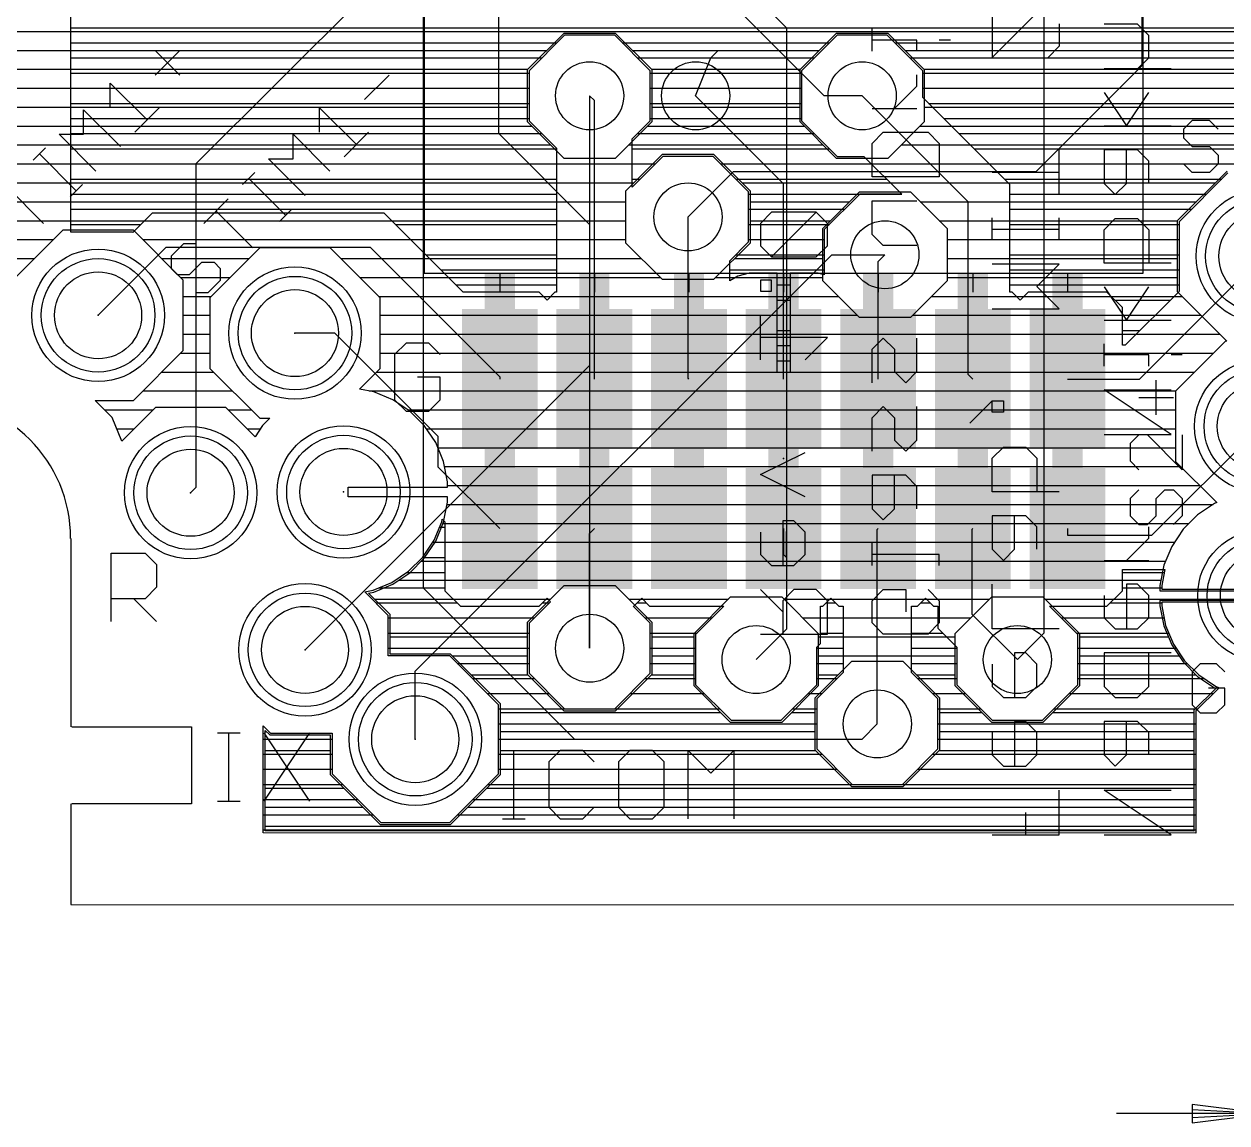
# Model space of a CAD drawing. Extents: x -0.7 to 18.8, y -1.7 to 21.4.
# Drawn here: x 6.47 to 14.54, y -1.36 to 6.02 of the extents above; entities that cross this region are included whole.
import ezdxf

# ---------------------------------------------------------------- set-up
doc = ezdxf.new("R2010")
doc.units = 0
for name, color, linetype in [('1', 22, 'CONTINUOUS'), ('15', 4, 'CONTINUOUS'), ('16', 175, 'CONTINUOUS'), ('17', 82, 'CONTINUOUS'), ('18', 82, 'CONTINUOUS'), ('2', 190, 'CONTINUOUS'), ('20', 7, 'CONTINUOUS'), ('21', 253, 'CONTINUOUS'), ('22', 253, 'CONTINUOUS'), ('23', 7, 'CONTINUOUS'), ('25', 253, 'CONTINUOUS'), ('29', 253, 'CONTINUOUS'), ('30', 253, 'CONTINUOUS'), ('51', 254, 'CONTINUOUS')]:
    doc.layers.add(name, color=color, linetype=linetype)

# ---------------------------------------------------------------- blocks, each defined once
blk = doc.blocks.new('ROUNDP')
blk.add_circle((0, 0), 0.5)
blk = doc.blocks.new('RECT')
blk.add_solid([(-0.5, -0.5), (0.5, -0.5), (-0.5, 0.5), (0.5, 0.5)])
blk = doc.blocks.new('ROUNDV')
blk.add_circle((0, 0), 0.5)

msp = doc.modelspace()

# ---------------------------------------------------------------- linework, layer by layer
at = {"layer": '1'}
for p, q in [((6.7818, 4.6224), (6.7818, 6.9399)), ((6.7818, 5.9944), (15.1311, 5.9944)), ((6.7818, 5.8928), (10.0425, 5.8928)), ((10.0933, 5.9436), (9.8552, 5.7055)), ((10.4299, 5.9436), (10.0933, 5.9436)), ((10.668, 5.7055), (10.4299, 5.9436)), ((10.4807, 5.8928), (11.8713, 5.8928)), ((11.9221, 5.9436), (11.684, 5.7055)), ((12.2587, 5.9436), (11.9221, 5.9436)), ((12.4968, 5.7055), (12.2587, 5.9436)), ((12.3095, 5.8928), (15.1311, 5.8928)), ((6.7818, 5.7912), (9.9409, 5.7912)), ((10.5823, 5.7912), (11.7697, 5.7912)), ((12.4111, 5.7912), (15.1311, 5.7912)), ((6.7818, 5.6896), (9.8552, 5.6896)), ((9.8552, 5.7055), (9.8552, 5.3689)), ((10.668, 5.3689), (10.668, 5.7055)), ((10.668, 5.6896), (11.684, 5.6896)), ((11.684, 5.7055), (11.684, 5.3689)), ((12.4968, 5.5259), (12.4968, 5.7055)), ((12.4968, 5.6896), (15.1311, 5.6896)), ((6.7818, 5.588), (9.8552, 5.588)), ((10.668, 5.588), (11.684, 5.588)), ((12.4968, 5.588), (15.1311, 5.588)), ((10.2934, 5.5054), (10.2616, 5.5372)), ((10.2934, 3.6352), (10.2934, 5.5054)), ((11.5634, 4.9466), (10.9728, 5.5372)), ((12.8016, 4.826), (12.0904, 5.5372)), ((13.081, 4.9417), (12.4968, 5.5259)), ((6.7818, 5.4864), (9.8552, 5.4864)), ((10.668, 5.4864), (11.684, 5.4864)), ((12.5363, 5.4864), (15.1311, 5.4864)), ((6.7818, 5.3848), (9.8552, 5.3848)), ((9.8552, 5.3689), (10.0394, 5.1847)), ((10.5474, 5.2483), (10.668, 5.3689)), ((10.668, 5.3848), (11.684, 5.3848)), ((11.684, 5.3689), (11.9221, 5.1308)), ((12.6379, 5.3848), (15.1311, 5.3848)), ((6.7818, 5.2832), (9.9409, 5.2832)), ((10.5474, 4.9245), (10.5474, 5.2483)), ((10.5823, 5.2832), (11.7697, 5.2832)), ((12.7395, 5.2832), (15.1311, 5.2832)), ((6.7818, 5.1816), (10.0394, 5.1816)), ((10.0394, 5.1847), (10.0394, 4.2194)), ((10.5474, 5.1816), (11.8713, 5.1816)), ((12.8411, 5.1816), (15.1311, 5.1816)), ((10.7537, 5.1308), (10.5474, 4.9245)), ((11.0903, 5.1308), (10.7537, 5.1308)), ((11.3284, 4.8927), (11.0903, 5.1308)), ((11.9221, 5.1308), (12.1017, 5.1308)), ((12.1017, 5.1308), (12.3557, 4.8768)), ((6.7818, 5.08), (10.0394, 5.08)), ((10.5474, 5.08), (10.7029, 5.08)), ((11.1411, 5.08), (12.1525, 5.08)), ((12.9427, 5.08), (15.1311, 5.08)), ((14.5437, 5.0192), (14.2164, 4.6919)), ((6.7818, 4.9784), (10.0394, 4.9784)), ((10.5474, 4.9784), (10.6013, 4.9784)), ((11.2427, 4.9784), (12.2541, 4.9784)), ((11.5634, 3.6352), (11.5634, 4.9466)), ((13.0443, 4.9784), (14.5029, 4.9784)), ((13.081, 4.2194), (13.081, 4.9417)), ((6.7818, 4.8768), (10.0394, 4.8768)), ((11.3284, 4.5561), (11.3284, 4.8927)), ((11.3284, 4.8768), (12.3557, 4.8768)), ((12.0745, 4.8768), (11.8364, 4.6387)), ((12.3557, 4.8768), (12.0745, 4.8768)), ((13.081, 4.8768), (14.4013, 4.8768)), ((6.7818, 4.7752), (10.0394, 4.7752)), ((11.3284, 4.7752), (11.9729, 4.7752)), ((12.8016, 3.667), (12.8016, 4.826)), ((13.081, 4.7752), (14.2997, 4.7752)), ((7.3267, 4.7498), (7.1973, 4.6204)), ((8.8831, 4.7498), (7.3267, 4.7498)), ((9.4135, 4.2194), (8.8831, 4.7498)), ((10.922, 3.6416), (10.922, 4.7244)), ((14.2164, 4.6919), (14.2164, 4.2289)), ((6.7818, 4.6736), (7.2505, 4.6736)), ((7.1953, 4.6224), (6.7818, 4.6224)), ((7.1973, 4.6204), (7.1953, 4.6224)), ((8.9593, 4.6736), (10.0394, 4.6736)), ((11.3284, 4.6736), (11.8713, 4.6736)), ((11.8364, 4.6387), (11.8364, 4.335)), ((13.081, 4.6736), (14.2164, 4.6736)), ((6.9638, 4.0636), (7.4214, 4.5212)), ((7.4214, 4.5212), (8.7884, 4.5212)), ((8.7884, 4.5212), (9.6584, 3.6512)), ((9.0609, 4.572), (10.0394, 4.572)), ((11.2014, 4.4291), (11.3284, 4.5561)), ((11.3284, 4.572), (11.8364, 4.572)), ((13.081, 4.572), (14.2164, 4.572)), ((9.1625, 4.4704), (10.0394, 4.4704)), ((11.2427, 4.4704), (11.8364, 4.4704)), ((12.1984, 4.426), (12.2428, 4.4704)), ((13.081, 4.4704), (14.2164, 4.4704)), ((13.95, 3.6352), (14.7752, 4.4604)), ((9.2641, 4.3688), (10.0394, 4.3688)), ((11.2014, 4.2945), (11.2014, 4.4291)), ((11.2014, 4.3688), (11.8364, 4.3688)), ((12.1984, 3.6352), (12.1984, 4.426)), ((13.081, 4.3688), (14.2164, 4.3688)), ((11.2553, 4.3256), (11.2014, 4.2945)), ((11.3328, 4.3464), (11.2553, 4.3256)), ((11.5189, 4.3464), (11.3328, 4.3464)), ((11.5189, 3.6797), (11.5189, 4.3464)), ((11.794, 4.3464), (11.6079, 4.3464)), ((11.6079, 4.3464), (11.6079, 3.6797)), ((11.8364, 4.335), (11.794, 4.3464)), ((9.3657, 4.2672), (10.0394, 4.2672)), ((9.9225, 4.2194), (9.4135, 4.2194)), ((9.9759, 4.166), (9.9225, 4.2194)), ((10.0293, 4.2194), (9.9759, 4.166)), ((10.0394, 4.2194), (10.0293, 4.2194)), ((11.5189, 4.2672), (11.6079, 4.2672)), ((13.081, 4.2672), (14.2164, 4.2672)), ((13.0975, 4.2194), (13.081, 4.2194)), ((13.1509, 4.166), (13.0975, 4.2194)), ((13.2043, 4.2194), (13.1509, 4.166)), ((13.7325, 4.2194), (13.2043, 4.2194)), ((13.8367, 4.1152), (13.7325, 4.2194)), ((14.2184, 4.2269), (13.8553, 3.8638)), ((14.2164, 4.2289), (14.2184, 4.2269)), ((11.5189, 4.1656), (11.6079, 4.1656)), ((13.7863, 4.1656), (14.1571, 4.1656)), ((11.5189, 4.064), (11.6079, 4.064)), ((13.8367, 3.8638), (13.8367, 4.1152)), ((13.8367, 4.064), (14.0555, 4.064)), ((11.5189, 3.9624), (11.6079, 3.9624)), ((13.8367, 3.9624), (13.9539, 3.9624)), ((8.5526, 3.9442), (8.2846, 3.9442)), ((9.2456, 3.2512), (8.5526, 3.9442)), ((11.5189, 3.8608), (11.6079, 3.8608)), ((13.8553, 3.8638), (13.8367, 3.8638)), ((11.5189, 3.7592), (11.6079, 3.7592)), ((9.6584, 3.6512), (9.6584, 3.6352)), ((10.9284, 3.6352), (10.922, 3.6416)), ((11.6079, 3.6797), (11.5189, 3.6797)), ((12.8334, 3.6352), (12.8016, 3.667)), ((13.4684, 3.6352), (13.57, 3.6352)), ((13.57, 3.6352), (13.95, 3.6352)), ((14.0332, 2.5868), (14.7652, 3.3188)), ((9.2456, 3.0447), (9.2456, 3.2512)), ((9.6584, 2.6319), (9.2456, 3.0447)), ((9.2177, 2.5532), (9.2694, 2.678)), ((9.2694, 2.678), (9.2727, 2.6943)), ((9.2727, 2.6943), (9.2901, 2.6769)), ((9.2901, 2.6769), (9.2901, 2.2153)), ((9.2544, 2.6416), (9.2901, 2.6416)), ((10.2616, 2.6001), (10.2934, 2.6319)), ((10.2616, 1.8288), (10.2616, 2.6001)), ((11.5634, 2.6319), (11.5634, 2.4574)), ((11.5824, 2.4384), (11.5824, 2.6129)), ((12.192, 2.6255), (12.1984, 2.6319)), ((12.192, 1.3208), (12.192, 2.6255)), ((12.827, 2.6255), (12.8334, 2.6319)), ((12.827, 2.6255), (12.827, 2.0574)), ((13.4684, 2.6319), (13.4684, 2.5868)), ((13.4684, 2.5868), (14.0332, 2.5868)), ((9.1427, 2.4408), (9.2177, 2.5532)), ((9.209, 2.54), (9.2901, 2.54)), ((9.0472, 2.3453), (9.1427, 2.4408)), ((9.1403, 2.4384), (9.2901, 2.4384)), ((11.5634, 2.4574), (11.5824, 2.4384)), ((11.5824, 2.4384), (11.5824, 1.9558)), ((8.9348, 2.2703), (9.0472, 2.3453)), ((13.8367, 2.2153), (13.8367, 2.3582)), ((13.8367, 2.3582), (14.1218, 2.3582)), ((14.1218, 2.3582), (14.1002, 2.2495)), ((8.81, 2.2186), (8.9348, 2.2703)), ((9.0344, 2.3368), (9.2901, 2.3368)), ((13.8367, 2.3368), (14.1176, 2.3368)), ((8.753, 2.2072), (8.81, 2.2186)), ((8.9108, 2.0495), (8.753, 2.2072)), ((8.8502, 2.2352), (9.2901, 2.2352)), ((9.2901, 2.2153), (9.3943, 2.1112)), ((13.7325, 2.1112), (13.8367, 2.2153)), ((13.8367, 2.2352), (14.1002, 2.2352)), ((14.1002, 2.2495), (14.1002, 2.2265)), ((14.1002, 2.2265), (14.7415, 2.2265)), ((8.8267, 2.1336), (9.3719, 2.1336)), ((9.3943, 2.1112), (9.9225, 2.1112)), ((9.9993, 2.1412), (9.8552, 1.9971)), ((9.9225, 2.1112), (9.9759, 2.1646)), ((9.9449, 2.1336), (9.9917, 2.1336)), ((9.9759, 2.1646), (9.9993, 2.1412)), ((10.668, 1.9971), (10.5539, 2.1112)), ((10.5539, 2.1112), (10.5575, 2.1112)), ((10.5575, 2.1112), (10.6109, 2.1646)), ((10.5799, 2.1336), (10.6418, 2.1336)), ((10.6109, 2.1646), (10.6643, 2.1112)), ((10.6643, 2.1112), (11.1631, 2.1112)), ((11.1631, 2.1112), (10.9728, 1.9209)), ((11.811, 1.8611), (11.811, 2.1112)), ((11.811, 2.1112), (11.8275, 2.1112)), ((11.8275, 2.1112), (11.8809, 2.1646)), ((11.8499, 2.1336), (11.9119, 2.1336)), ((11.8809, 2.1646), (11.9343, 2.1112)), ((11.9343, 2.1112), (11.9634, 2.1112)), ((11.9634, 2.1112), (11.9634, 1.6669)), ((12.4206, 1.6669), (12.4206, 2.1112)), ((12.4206, 2.1112), (12.4625, 2.1112)), ((12.4625, 2.1112), (12.5159, 2.1646)), ((12.4849, 2.1336), (12.5469, 2.1336)), ((12.5159, 2.1646), (12.5693, 2.1112)), ((12.5693, 2.1112), (12.5984, 2.1112)), ((12.5984, 2.1112), (12.5984, 1.9627)), ((13.5382, 1.9209), (13.3479, 2.1112)), ((13.3479, 2.1112), (13.7325, 2.1112)), ((13.7549, 2.1336), (14.1002, 2.1336)), ((14.7415, 2.1375), (14.1002, 2.1375)), ((14.1002, 2.1375), (14.1002, 2.1145)), ((14.1002, 2.1145), (14.1266, 1.982)), ((8.9108, 1.7768), (8.9108, 2.0495)), ((8.9108, 2.032), (9.8901, 2.032)), ((10.6331, 2.032), (11.0839, 2.032)), ((11.811, 2.032), (11.9634, 2.032)), ((12.4206, 2.032), (12.5984, 2.032)), ((12.827, 2.0574), (13.1318, 1.7526)), ((13.4271, 2.032), (14.1166, 2.032)), ((9.8552, 1.9971), (9.8552, 1.6605)), ((10.668, 1.6605), (10.668, 1.9971)), ((11.5824, 1.9558), (11.3792, 1.7526)), ((12.5984, 1.9627), (12.7254, 1.8357)), ((14.1266, 1.982), (14.1783, 1.8572)), ((8.9108, 1.9304), (9.8552, 1.9304)), ((10.668, 1.9304), (10.9823, 1.9304)), ((10.9728, 1.9209), (10.9728, 1.5843)), ((11.7856, 1.8357), (11.811, 1.8611)), ((11.811, 1.9304), (11.9634, 1.9304)), ((12.4206, 1.9304), (12.6307, 1.9304)), ((13.5287, 1.9304), (14.1479, 1.9304)), ((13.5382, 1.5843), (13.5382, 1.9209)), ((14.1783, 1.8572), (14.2533, 1.7448)), ((8.9108, 1.8288), (9.8552, 1.8288)), ((9.3235, 1.7768), (8.9108, 1.7768)), ((9.6508, 1.4495), (9.3235, 1.7768)), ((10.668, 1.8288), (10.9728, 1.8288)), ((11.7856, 1.5843), (11.7856, 1.8357)), ((11.7856, 1.8288), (11.9634, 1.8288)), ((12.4206, 1.8288), (12.7254, 1.8288)), ((12.7254, 1.8357), (12.7254, 1.5843)), ((13.5382, 1.8288), (14.1972, 1.8288)), ((9.3731, 1.7272), (9.8552, 1.7272)), ((10.668, 1.7272), (10.9728, 1.7272)), ((11.7856, 1.7272), (11.9634, 1.7272)), ((12.4206, 1.7272), (12.7254, 1.7272)), ((13.5382, 1.7272), (14.2709, 1.7272)), ((14.2533, 1.7448), (14.3488, 1.6493)), ((9.4747, 1.6256), (9.8901, 1.6256)), ((9.8552, 1.6605), (10.0933, 1.4224)), ((10.4299, 1.4224), (10.668, 1.6605)), ((10.6331, 1.6256), (10.9728, 1.6256)), ((11.9634, 1.6669), (11.7856, 1.4891)), ((11.7856, 1.6256), (11.9221, 1.6256)), ((12.5984, 1.4891), (12.4206, 1.6669)), ((12.4619, 1.6256), (12.7254, 1.6256)), ((13.5382, 1.6256), (14.3843, 1.6256)), ((14.3488, 1.6493), (14.4611, 1.5743)), ((10.9728, 1.5843), (11.2109, 1.3462)), ((11.5475, 1.3462), (11.7856, 1.5843)), ((12.7254, 1.5843), (12.9635, 1.3462)), ((13.3001, 1.3462), (13.5382, 1.5843)), ((14.4856, 1.5641), (14.3294, 1.4079)), ((14.4611, 1.5743), (14.4856, 1.5641)), ((9.5763, 1.524), (9.9917, 1.524)), ((10.5315, 1.524), (11.0331, 1.524)), ((11.7253, 1.524), (11.8205, 1.524)), ((11.7856, 1.4891), (11.7856, 1.1525)), ((12.5635, 1.524), (12.7857, 1.524)), ((12.5984, 1.1525), (12.5984, 1.4891)), ((13.4779, 1.524), (14.4455, 1.524)), ((9.6508, 0.9865), (9.6508, 1.4495)), ((9.6508, 1.4224), (10.0933, 1.4224)), ((10.0933, 1.4224), (10.4299, 1.4224)), ((10.4299, 1.4224), (11.1347, 1.4224)), ((11.6237, 1.4224), (11.7856, 1.4224)), ((12.5984, 1.4224), (12.8873, 1.4224)), ((13.3763, 1.4224), (14.3439, 1.4224)), ((14.3294, 1.4079), (14.3294, 0.5879)), ((8.0721, 0.5902), (8.0721, 1.3076)), ((8.0721, 1.3076), (8.1205, 1.2592)), ((9.6508, 1.3208), (11.7856, 1.3208)), ((11.2109, 1.3462), (11.5475, 1.3462)), ((12.5984, 1.3208), (14.3294, 1.3208)), ((12.9635, 1.3462), (13.3001, 1.3462)), ((8.0721, 1.2192), (8.5332, 1.2192)), ((8.1205, 1.2592), (8.5332, 1.2592)), ((8.5332, 1.2592), (8.5332, 0.9865)), ((9.6508, 1.2192), (11.7856, 1.2192)), ((12.5984, 1.2192), (14.3294, 1.2192)), ((11.7856, 1.1525), (12.0237, 0.9144)), ((12.3603, 0.9144), (12.5984, 1.1525)), ((8.0721, 1.1176), (8.5332, 1.1176)), ((9.6508, 1.1176), (11.8205, 1.1176)), ((12.5635, 1.1176), (14.3294, 1.1176)), ((8.0721, 1.016), (8.5332, 1.016)), ((8.5332, 0.9865), (8.8605, 0.6592)), ((9.3235, 0.6592), (9.6508, 0.9865)), ((9.6508, 1.016), (11.9221, 1.016)), ((12.4619, 1.016), (14.3294, 1.016)), ((8.0721, 0.9144), (8.6053, 0.9144)), ((9.5787, 0.9144), (12.0237, 0.9144)), ((12.0237, 0.9144), (12.3603, 0.9144)), ((12.3603, 0.9144), (14.3294, 0.9144)), ((8.0721, 0.8128), (8.7069, 0.8128)), ((9.4771, 0.8128), (14.3294, 0.8128)), ((8.0721, 0.7112), (8.8085, 0.7112)), ((8.8605, 0.6592), (9.3235, 0.6592)), ((9.3755, 0.7112), (14.3294, 0.7112)), ((8.0721, 0.6096), (14.3294, 0.6096)), ((14.3294, 0.5879), (8.0721, 0.5902))]:
    msp.add_line(p, q, dxfattribs=at)
at = {"layer": '15'}
for p, q in [((9.144, 7.0104), (9.144, 2.2352)), ((11.049, 6.5278), (11.5824, 5.9944)), ((9.652, 5.2832), (9.652, 6.4008)), ((8.7376, 6.1976), (7.62, 5.08)), ((13.3096, 6.096), (13.3096, 1.9304)), ((11.5824, 5.9944), (11.5824, 1.9558)), ((10.2616, 4.6736), (9.652, 5.2832)), ((7.62, 5.08), (7.62, 2.908)), ((10.2616, 4.6736), (10.2616, 1.8288)), ((7.62, 2.908), (7.5846, 2.8726)), ((9.144, 2.2352), (10.16, 1.2192)), ((11.5824, 1.9558), (11.3792, 1.7526)), ((13.3096, 1.9304), (13.1318, 1.7526)), ((12.0904, 1.2192), (12.192, 1.3208)), ((10.16, 1.2192), (12.0904, 1.2192))]:
    msp.add_line(p, q, dxfattribs=at)
at = {"layer": '16'}
for p, q in [((1.2073, 5.969), (15.1184, 5.969)), ((10.088, 5.9563), (9.8425, 5.7108)), ((10.4352, 5.9563), (10.088, 5.9563)), ((10.6807, 5.7108), (10.4352, 5.9563)), ((11.9168, 5.9563), (11.6713, 5.7108)), ((12.264, 5.9563), (11.9168, 5.9563)), ((12.5095, 5.7108), (12.264, 5.9563)), ((1.2073, 5.842), (9.9737, 5.842)), ((10.5495, 5.842), (11.8025, 5.842)), ((11.0744, 5.7912), (11.1252, 5.842)), ((12.3783, 5.842), (15.1184, 5.842)), ((10.9728, 5.5372), (11.0744, 5.7912)), ((1.2073, 5.715), (9.8467, 5.715)), ((9.8425, 5.7108), (9.8425, 5.3636)), ((10.6765, 5.715), (11.6755, 5.715)), ((10.6807, 5.3636), (10.6807, 5.7108)), ((11.6713, 5.7108), (11.6713, 5.3636)), ((12.5053, 5.715), (15.1184, 5.715)), ((12.5095, 5.3636), (12.5095, 5.7108)), ((1.2073, 5.588), (9.8425, 5.588)), ((10.6807, 5.588), (11.6713, 5.588)), ((12.5095, 5.588), (15.1184, 5.588)), ((1.2073, 5.461), (9.8425, 5.461)), ((10.6807, 5.461), (11.6713, 5.461)), ((12.5095, 5.461), (15.1184, 5.461)), ((1.2073, 5.334), (9.8721, 5.334)), ((9.8425, 5.3636), (10.088, 5.1181)), ((10.4352, 5.1181), (10.6807, 5.3636)), ((10.6511, 5.334), (11.7009, 5.334)), ((11.6713, 5.3636), (11.9168, 5.1181)), ((12.264, 5.1181), (12.5095, 5.3636)), ((12.4799, 5.334), (15.1184, 5.334)), ((1.2073, 5.207), (9.9991, 5.207)), ((10.5241, 5.207), (11.8279, 5.207)), ((12.3529, 5.207), (15.1184, 5.207)), ((10.088, 5.1181), (10.4352, 5.1181)), ((10.7484, 5.1435), (10.5029, 4.898)), ((11.0956, 5.1435), (10.7484, 5.1435)), ((11.3411, 4.898), (11.0956, 5.1435)), ((11.9168, 5.1181), (12.264, 5.1181)), ((1.2073, 5.08), (10.6849, 5.08)), ((11.1591, 5.08), (15.1184, 5.08)), ((14.5385, 5.0319), (14.2037, 4.6971)), ((1.2073, 4.953), (10.5579, 4.953)), ((11.2861, 4.953), (14.4596, 4.953)), ((10.5029, 4.898), (10.5029, 4.5508)), ((11.3411, 4.5508), (11.3411, 4.898)), ((12.0692, 4.8895), (11.8237, 4.644)), ((12.4164, 4.8895), (12.0692, 4.8895)), ((12.6619, 4.644), (12.4164, 4.8895)), ((1.2073, 4.826), (10.5029, 4.826)), ((11.3411, 4.826), (12.0057, 4.826)), ((12.4799, 4.826), (14.3326, 4.826)), ((1.2073, 4.699), (10.5029, 4.699)), ((11.3411, 4.699), (11.8787, 4.699)), ((12.6069, 4.699), (14.2056, 4.699)), ((14.2037, 4.6971), (14.2037, 4.2237)), ((6.7271, 4.6351), (6.3923, 4.3003)), ((7.2005, 4.6351), (6.7271, 4.6351)), ((7.5353, 4.3003), (7.2005, 4.6351)), ((11.8237, 4.644), (11.8237, 4.2968)), ((12.6619, 4.2968), (12.6619, 4.644)), ((1.2073, 4.572), (6.664, 4.572)), ((7.2636, 4.572), (10.5029, 4.572)), ((10.5029, 4.5508), (10.7484, 4.3053)), ((11.0956, 4.3053), (11.3411, 4.5508)), ((11.3411, 4.572), (11.8237, 4.572)), ((12.6619, 4.572), (14.2037, 4.572)), ((1.2073, 4.445), (6.537, 4.445)), ((7.3906, 4.445), (7.9772, 4.445)), ((8.0479, 4.5157), (7.7131, 4.1809)), ((8.5213, 4.5157), (8.0479, 4.5157)), ((8.8561, 4.1809), (8.5213, 4.5157)), ((8.592, 4.445), (10.6087, 4.445)), ((11.2353, 4.445), (11.8237, 4.445)), ((12.6619, 4.445), (14.2037, 4.445)), ((7.5176, 4.318), (7.8502, 4.318)), ((7.5353, 3.8269), (7.5353, 4.3003)), ((8.719, 4.318), (10.7357, 4.318)), ((10.7484, 4.3053), (11.0956, 4.3053)), ((11.1083, 4.318), (11.8237, 4.318)), ((11.8237, 4.2968), (12.0692, 4.0513)), ((12.4164, 4.0513), (12.6619, 4.2968)), ((12.6619, 4.318), (14.2037, 4.318)), ((14.2037, 4.2237), (14.5371, 3.8903)), ((7.5353, 4.191), (7.7232, 4.191)), ((7.7131, 4.1809), (7.7131, 3.7075)), ((8.846, 4.191), (11.9295, 4.191)), ((8.8561, 3.7075), (8.8561, 4.1809)), ((12.5561, 4.191), (14.2364, 4.191)), ((7.5353, 4.064), (7.7131, 4.064)), ((8.8561, 4.064), (12.0565, 4.064)), ((12.0692, 4.0513), (12.4164, 4.0513)), ((12.4291, 4.064), (14.3634, 4.064)), ((7.5353, 3.937), (7.7131, 3.937)), ((8.8561, 3.937), (14.4904, 3.937)), ((14.5285, 3.8903), (14.1937, 3.5555)), ((14.5371, 3.8903), (14.5285, 3.8903)), ((7.2005, 3.4921), (7.5353, 3.8269)), ((7.5184, 3.81), (7.7131, 3.81)), ((8.8561, 3.81), (14.4482, 3.81)), ((7.3914, 3.683), (7.7376, 3.683)), ((7.7131, 3.7075), (8.0479, 3.3727)), ((8.7174, 3.5688), (8.8561, 3.7075)), ((8.8316, 3.683), (14.3212, 3.683)), ((7.2644, 3.556), (7.8646, 3.556)), ((8.8137, 3.5497), (8.7174, 3.5688)), ((8.7818, 3.556), (14.1942, 3.556)), ((14.1937, 3.5555), (14.1937, 3.0821)), ((7.0571, 3.3783), (6.9435, 3.4921)), ((6.9435, 3.4921), (7.2005, 3.4921)), ((8.9409, 3.497), (8.8137, 3.5497)), ((9.0553, 3.4206), (8.9409, 3.497)), ((7.0065, 3.429), (7.3328, 3.429)), ((7.3479, 3.4441), (7.1229, 3.2191)), ((7.8213, 3.4441), (7.3479, 3.4441)), ((8.0173, 3.2482), (7.8213, 3.4441)), ((7.8364, 3.429), (7.9916, 3.429)), ((9.0426, 3.429), (14.1937, 3.429)), ((9.1526, 3.3233), (9.0553, 3.4206)), ((7.1229, 3.2191), (7.0571, 3.3783)), ((7.0571, 3.3783), (7.0571, 3.3783)), ((8.0674, 3.3233), (8.0173, 3.2482)), ((8.0479, 3.3727), (8.1169, 3.3727)), ((8.1169, 3.3727), (8.0674, 3.3233)), ((9.229, 3.2089), (9.1526, 3.3233)), ((7.0887, 3.302), (7.2058, 3.302)), ((7.9634, 3.302), (8.0532, 3.302)), ((9.1668, 3.302), (14.1937, 3.302)), ((9.2817, 3.0817), (9.229, 3.2089)), ((9.243, 3.175), (14.1937, 3.175)), ((9.3085, 2.9468), (9.2817, 3.0817)), ((14.1937, 3.0821), (14.469, 2.8068)), ((9.2884, 3.048), (14.2278, 3.048)), ((8.6418, 2.8462), (8.6418, 2.9098)), ((8.6418, 2.9098), (9.3085, 2.9098)), ((9.3085, 2.9098), (9.3085, 2.9468)), ((9.3085, 2.921), (14.3548, 2.921)), ((9.3085, 2.8462), (8.6418, 2.8462)), ((9.3085, 2.8092), (9.3085, 2.8462)), ((9.2817, 2.6743), (9.3085, 2.8092)), ((9.3055, 2.794), (14.4447, 2.794)), ((14.4551, 2.801), (14.3407, 2.7246)), ((14.469, 2.8068), (14.4551, 2.801)), ((9.229, 2.5471), (9.2817, 2.6743)), ((9.2786, 2.667), (14.2832, 2.667)), ((14.3407, 2.7246), (14.2434, 2.6273)), ((14.2434, 2.6273), (14.167, 2.5129)), ((9.1526, 2.4327), (9.229, 2.5471)), ((9.2242, 2.54), (14.1851, 2.54)), ((14.167, 2.5129), (14.1143, 2.3857)), ((9.0553, 2.3354), (9.1526, 2.4327)), ((9.1328, 2.413), (14.1256, 2.413)), ((14.1143, 2.3857), (14.0875, 2.2508)), ((8.9409, 2.259), (9.0553, 2.3354)), ((8.9813, 2.286), (14.0945, 2.286)), ((8.7788, 2.1994), (8.8137, 2.2063)), ((8.9235, 2.0547), (8.7788, 2.1994)), ((8.8137, 2.2063), (8.9409, 2.259)), ((10.088, 2.2479), (9.8425, 2.0024)), ((10.4352, 2.2479), (10.088, 2.2479)), ((10.6807, 2.0024), (10.4352, 2.2479)), ((14.0875, 2.2508), (14.0875, 2.2138)), ((14.0875, 2.2138), (14.7542, 2.2138)), ((8.8192, 2.159), (9.9991, 2.159)), ((10.5241, 2.159), (11.1929, 2.159)), ((11.2056, 2.1717), (10.9601, 1.9262)), ((11.5528, 2.1717), (11.2056, 2.1717)), ((11.7983, 1.9262), (11.5528, 2.1717)), ((11.5655, 2.159), (12.9455, 2.159)), ((12.9582, 2.1717), (12.7127, 1.9262)), ((13.3054, 2.1717), (12.9582, 2.1717)), ((13.5509, 1.9262), (13.3054, 2.1717)), ((13.3181, 2.159), (14.7542, 2.159)), ((14.7542, 2.1502), (14.0875, 2.1502)), ((14.0875, 2.1502), (14.0875, 2.1132)), ((14.0875, 2.1132), (14.1143, 1.9783)), ((8.9235, 1.7895), (8.9235, 2.0547)), ((8.9235, 2.032), (9.8721, 2.032)), ((10.6511, 2.032), (11.0659, 2.032)), ((11.6925, 2.032), (12.8185, 2.032)), ((13.4451, 2.032), (14.1037, 2.032)), ((9.8425, 2.0024), (9.8425, 1.6552)), ((10.6807, 1.6552), (10.6807, 2.0024)), ((14.1143, 1.9783), (14.167, 1.8511)), ((8.9235, 1.905), (9.8425, 1.905)), ((10.6807, 1.905), (10.9601, 1.905)), ((10.9601, 1.9262), (10.9601, 1.579)), ((11.7983, 1.579), (11.7983, 1.9262)), ((11.7983, 1.905), (12.7127, 1.905)), ((12.7127, 1.9262), (12.7127, 1.579)), ((13.5509, 1.579), (13.5509, 1.9262)), ((13.5509, 1.905), (14.1447, 1.905)), ((9.3287, 1.7895), (8.9235, 1.7895)), ((9.6635, 1.4547), (9.3287, 1.7895)), ((9.3402, 1.778), (9.8425, 1.778)), ((10.6807, 1.778), (10.9601, 1.778)), ((11.7983, 1.778), (12.7127, 1.778)), ((13.5509, 1.778), (14.2159, 1.778)), ((14.167, 1.8511), (14.2434, 1.7367)), ((12.0184, 1.7399), (11.7729, 1.4944)), ((12.3656, 1.7399), (12.0184, 1.7399)), ((12.6111, 1.4944), (12.3656, 1.7399)), ((14.2434, 1.7367), (14.3407, 1.6394)), ((9.4672, 1.651), (9.8467, 1.651)), ((9.8425, 1.6552), (10.088, 1.4097)), ((10.4352, 1.4097), (10.6807, 1.6552)), ((10.6765, 1.651), (10.9601, 1.651)), ((11.7983, 1.651), (11.9295, 1.651)), ((12.4545, 1.651), (12.7127, 1.651)), ((13.5509, 1.651), (14.3292, 1.651)), ((14.3407, 1.6394), (14.4551, 1.563)), ((10.9601, 1.579), (11.2056, 1.3335)), ((11.5528, 1.3335), (11.7983, 1.579)), ((12.7127, 1.579), (12.9582, 1.3335)), ((13.3054, 1.3335), (13.5509, 1.579)), ((14.4632, 1.5597), (14.3167, 1.4132)), ((14.4551, 1.563), (14.4632, 1.5597)), ((9.5942, 1.524), (9.9737, 1.524)), ((9.6635, 0.9813), (9.6635, 1.4547)), ((10.5495, 1.524), (11.0151, 1.524)), ((11.7433, 1.524), (11.8025, 1.524)), ((11.7729, 1.4944), (11.7729, 1.1472)), ((12.5815, 1.524), (12.7677, 1.524)), ((12.6111, 1.1472), (12.6111, 1.4944)), ((13.4959, 1.524), (14.4275, 1.524)), ((9.6635, 1.397), (11.1421, 1.397)), ((10.088, 1.4097), (10.4352, 1.4097)), ((11.6163, 1.397), (11.7729, 1.397)), ((12.6111, 1.397), (12.8947, 1.397)), ((13.3689, 1.397), (14.3167, 1.397)), ((14.3167, 1.4132), (14.3167, 0.6006)), ((11.2056, 1.3335), (11.5528, 1.3335)), ((12.9582, 1.3335), (13.3054, 1.3335)), ((8.0848, 0.6029), (8.0848, 1.277)), ((8.0848, 1.277), (8.1153, 1.2465)), ((8.0848, 1.27), (8.0918, 1.27)), ((8.1153, 1.2465), (8.5205, 1.2465)), ((8.5205, 1.2465), (8.5205, 0.9813)), ((9.6635, 1.27), (11.7729, 1.27)), ((12.6111, 1.27), (14.3167, 1.27)), ((8.0848, 1.143), (8.5205, 1.143)), ((9.6635, 1.143), (11.7771, 1.143)), ((11.7729, 1.1472), (12.0184, 0.9017)), ((12.3656, 0.9017), (12.6111, 1.1472)), ((12.6069, 1.143), (14.3167, 1.143)), ((8.0848, 1.016), (8.5205, 1.016)), ((8.5205, 0.9813), (8.8553, 0.6465)), ((9.3287, 0.6465), (9.6635, 0.9813)), ((9.6635, 1.016), (11.9041, 1.016)), ((12.4799, 1.016), (14.3167, 1.016)), ((8.0848, 0.889), (8.6128, 0.889)), ((9.5712, 0.889), (14.3167, 0.889)), ((12.0184, 0.9017), (12.3656, 0.9017)), ((8.0848, 0.762), (8.7398, 0.762)), ((9.4442, 0.762), (14.3167, 0.762)), ((8.8553, 0.6465), (9.3287, 0.6465)), ((8.0848, 0.635), (14.3167, 0.635)), ((14.3167, 0.6006), (8.0848, 0.6029))]:
    msp.add_line(p, q, dxfattribs=at)
at = {"layer": '2'}
for p, q in [((11.8364, 5.5372), (11.0744, 6.2992)), ((13.97, 5.7404), (13.97, 6.2484)), ((13.2588, 5.0292), (13.97, 5.7404)), ((10.2616, 5.5372), (10.2616, 3.7276)), ((12.0904, 5.5372), (11.8364, 5.5372)), ((10.922, 4.7244), (11.2268, 5.0292)), ((11.2268, 5.0292), (13.2588, 5.0292)), ((9.092, 1.6752), (11.8872, 4.4704)), ((11.8872, 4.4704), (12.2428, 4.4704)), ((10.2616, 3.7276), (8.352, 1.818)), ((9.092, 1.218), (9.092, 1.6752))]:
    msp.add_line(p, q, dxfattribs=at)
at = {"layer": '20'}
for p, q in [((6.7818, 2.5654), (6.7818, 1.3013)), ((6.7879, 1.3013), (7.5895, 1.3013)), ((7.5895, 1.3013), (7.5895, 0.7842)), ((6.7818, 0.7842), (6.7818, 0.1088)), ((7.5895, 0.7842), (6.7879, 0.7842)), ((6.7818, 0.1088), (15.6138, 0.1056))]:
    msp.add_line(p, q, dxfattribs=at)
msp.add_arc((5.8414, 2.5671), 0.9381, 359.9658, 89.9658, dxfattribs=at)
at = {"layer": '21'}
for p, q in [((9.1504, 8.7457), (9.1504, 4.3464)), ((13.9764, 4.3464), (13.9764, 8.7457)), ((9.1504, 4.3464), (9.6584, 4.3464)), ((9.6584, 4.3464), (10.2934, 4.3464)), ((9.6584, 4.3464), (9.6584, 4.2194)), ((10.2934, 4.3464), (10.9284, 4.3464)), ((10.2934, 4.3464), (10.2934, 4.2194)), ((10.9284, 4.3464), (11.5634, 4.3464)), ((10.9284, 4.3464), (10.9284, 4.2194)), ((11.5634, 4.3464), (12.1984, 4.3464)), ((11.5634, 4.3464), (11.5634, 4.2194)), ((12.1984, 4.3464), (12.8334, 4.3464)), ((12.1984, 4.3464), (12.1984, 4.2194)), ((12.8334, 4.3464), (13.4684, 4.3464)), ((12.8334, 4.3464), (12.8334, 4.2194)), ((13.4684, 4.3464), (13.9764, 4.3464)), ((13.4684, 4.3464), (13.4684, 4.2194))]:
    msp.add_line(p, q, dxfattribs=at)
at = {"layer": '22'}
for p, q in [((12.9636, 6.0947), (12.9636, 5.795)), ((12.9636, 5.795), (13.2633, 6.0947)), ((12.1574, 5.8367), (12.1574, 5.9865)), ((13.4132, 6.0198), (13.4132, 5.8699)), ((13.9384, 6.018), (13.7136, 6.018)), ((14.0133, 5.9431), (13.9384, 6.018)), ((12.4571, 5.9116), (12.1574, 5.9116)), ((12.4571, 5.8367), (12.4571, 5.9116)), ((12.6819, 5.9116), (12.607, 5.9116)), ((14.0133, 5.7932), (14.0133, 5.9431)), ((13.4132, 5.8699), (13.3383, 5.795)), ((13.9384, 5.7183), (14.0133, 5.7932)), ((12.4571, 5.6029), (12.4571, 5.6778)), ((14.1632, 5.7183), (13.7136, 5.7183)), ((12.3073, 5.453), (12.4571, 5.6029)), ((13.7136, 5.5594), (13.8635, 5.3346)), ((13.8635, 5.3346), (14.0133, 5.5594)), ((12.1574, 5.453), (12.4571, 5.453)), ((13.7136, 5.3346), (14.1632, 5.3346)), ((12.1574, 5.2174), (12.2323, 5.2923)), ((12.2323, 5.2923), (12.5321, 5.2923)), ((12.5321, 5.2923), (12.607, 5.2174)), ((12.1574, 4.9926), (12.1574, 5.2174)), ((12.607, 5.2174), (12.607, 4.9926)), ((13.4132, 4.8742), (13.4132, 5.1739)), ((13.9384, 5.1739), (13.7136, 5.1739)), ((13.7136, 5.1739), (13.7136, 4.9491)), ((13.8635, 4.9491), (13.8635, 5.1739)), ((14.0133, 5.099), (13.9384, 5.1739)), ((14.0133, 4.9491), (14.0133, 5.099)), ((12.9636, 5.0241), (13.4132, 5.0241)), ((12.607, 4.9926), (12.1574, 4.9926)), ((13.7136, 4.9491), (13.7885, 4.8742)), ((13.7885, 4.8742), (13.8635, 4.9491)), ((12.1574, 4.6071), (12.1574, 4.8319)), ((12.1574, 4.8319), (12.4571, 4.8319)), ((11.4823, 4.7552), (11.4074, 4.6803)), ((11.7821, 4.7552), (11.4823, 4.7552)), ((11.4823, 4.4555), (11.7821, 4.7552)), ((11.857, 4.6803), (11.7821, 4.7552)), ((12.9636, 4.5673), (12.9636, 4.7171)), ((13.4132, 4.5673), (13.4132, 4.7171)), ((13.7136, 4.6386), (13.7885, 4.7135)), ((13.7885, 4.7135), (13.9384, 4.7135)), ((13.9384, 4.7135), (14.0133, 4.6386)), ((11.4074, 4.6803), (11.4074, 4.5304)), ((11.857, 4.5304), (11.857, 4.6803)), ((12.2323, 4.5322), (12.1574, 4.6071)), ((12.9636, 4.6422), (13.4132, 4.6422)), ((13.7136, 4.4138), (13.7136, 4.6386)), ((14.0133, 4.6386), (14.0133, 4.4138)), ((11.4074, 4.5304), (11.4823, 4.4555)), ((11.7821, 4.4555), (11.857, 4.5304)), ((12.4571, 4.5322), (12.2323, 4.5322)), ((11.4823, 4.4555), (11.7821, 4.4555)), ((13.4132, 4.4066), (12.9636, 4.4066)), ((13.2633, 4.2568), (13.4132, 4.4066)), ((14.1632, 4.4138), (13.7136, 4.4138)), ((11.4823, 4.3002), (11.4074, 4.3002)), ((11.4074, 4.3002), (11.4074, 4.2253)), ((11.4823, 4.2253), (11.4823, 4.3002)), ((11.4074, 4.2253), (11.4823, 4.2253)), ((13.4132, 4.1069), (13.2633, 4.2568)), ((13.7136, 4.255), (13.8635, 4.0302)), ((13.8635, 4.0302), (14.0133, 4.255)), ((11.4074, 3.7649), (11.4074, 4.0646)), ((12.9636, 4.1069), (13.4132, 4.1069)), ((13.7136, 4.0302), (14.1632, 4.0302)), ((11.857, 3.9148), (11.4074, 3.9148)), ((11.7071, 3.7649), (11.857, 3.9148)), ((12.1574, 3.8362), (12.2323, 3.9112)), ((12.2323, 3.9112), (12.3073, 3.8362)), ((12.4571, 3.6864), (12.4571, 3.9112)), ((12.1574, 3.6114), (12.1574, 3.8362)), ((12.3073, 3.8362), (12.3073, 3.6864)), ((13.7136, 3.7232), (13.7136, 3.8731)), ((14.0133, 3.7982), (13.7136, 3.7982)), ((14.0133, 3.7232), (14.0133, 3.7982)), ((14.2381, 3.7982), (14.1632, 3.7982)), ((12.3073, 3.6864), (12.3822, 3.6114)), ((12.3822, 3.6114), (12.4571, 3.6864)), ((14.1632, 3.2628), (13.7136, 3.5626)), ((13.7136, 3.5626), (14.1632, 3.5626)), ((12.8137, 3.3396), (12.9636, 3.4894)), ((12.9636, 3.4894), (13.0385, 3.4894)), ((12.9636, 3.4145), (12.9636, 3.4894)), ((13.0385, 3.4894), (13.0385, 3.4145)), ((12.1574, 3.3758), (12.2323, 3.4508)), ((12.2323, 3.4508), (12.3073, 3.3758)), ((12.4571, 3.226), (12.4571, 3.4508)), ((13.0385, 3.4145), (12.9636, 3.4145)), ((12.1574, 3.1511), (12.1574, 3.3758)), ((12.3073, 3.3758), (12.3073, 3.226)), ((13.7136, 3.2628), (14.1632, 3.2628)), ((12.3073, 3.226), (12.3822, 3.1511)), ((12.3822, 3.1511), (12.4571, 3.226)), ((12.9636, 3.104), (13.0385, 3.1789)), ((13.0385, 3.1789), (13.1884, 3.1789)), ((13.1884, 3.1789), (13.2633, 3.104)), ((11.4074, 2.994), (11.7071, 3.1438)), ((12.9636, 2.8792), (12.9636, 3.104)), ((13.2633, 3.104), (13.2633, 2.8792)), ((11.7071, 2.8441), (11.4074, 2.994)), ((12.3822, 2.9904), (12.1574, 2.9904)), ((12.1574, 2.9904), (12.1574, 2.7656)), ((12.3073, 2.7656), (12.3073, 2.9904)), ((12.4571, 2.9155), (12.3822, 2.9904)), ((12.4571, 2.7656), (12.4571, 2.9155)), ((13.4132, 2.8792), (12.9636, 2.8792)), ((12.1574, 2.7656), (12.2323, 2.6907)), ((12.2323, 2.6907), (12.3073, 2.7656)), ((11.6322, 2.6835), (11.5573, 2.6835)), ((11.5573, 2.6835), (11.5573, 2.3837)), ((11.7071, 2.6085), (11.6322, 2.6835)), ((13.1884, 2.7185), (12.9636, 2.7185)), ((12.9636, 2.7185), (12.9636, 2.4937)), ((13.1135, 2.4937), (13.1135, 2.7185)), ((13.2633, 2.6436), (13.1884, 2.7185)), ((11.4074, 2.6085), (11.4074, 2.4587)), ((11.7071, 2.4587), (11.7071, 2.6085)), ((13.2633, 2.4937), (13.2633, 2.6436)), ((14.0133, 2.5687), (14.0133, 2.6436)), ((12.1574, 2.3837), (12.1574, 2.5336)), ((13.8635, 2.4188), (14.0133, 2.5687)), ((11.4074, 2.4587), (11.4823, 2.3837)), ((11.6322, 2.3837), (11.7071, 2.4587)), ((12.607, 2.4587), (12.1574, 2.4587)), ((12.607, 2.3837), (12.607, 2.4587)), ((12.9636, 2.4937), (13.0385, 2.4188)), ((13.0385, 2.4188), (13.1135, 2.4937)), ((11.4823, 2.3837), (11.6322, 2.3837)), ((13.7136, 2.4188), (14.0133, 2.4188)), ((11.5573, 2.0732), (11.4074, 2.2231)), ((11.6322, 2.2231), (11.5573, 2.1481)), ((11.7821, 2.2231), (11.6322, 2.2231)), ((11.857, 2.1481), (11.7821, 2.2231)), ((12.1574, 2.1481), (12.2323, 2.2231)), ((12.2323, 2.2231), (12.3822, 2.2231)), ((12.3822, 2.2231), (12.3822, 2.0732)), ((12.5321, 2.2231), (12.607, 2.1481)), ((12.9636, 1.9584), (12.9636, 2.2581)), ((13.7136, 2.1832), (13.7136, 2.0333)), ((13.9384, 2.2581), (13.8635, 2.2581)), ((13.8635, 2.2581), (13.8635, 1.9584)), ((14.0133, 2.1832), (13.9384, 2.2581)), ((14.0133, 2.0333), (14.0133, 2.1832)), ((11.5573, 2.1481), (11.5573, 1.9233)), ((11.857, 1.9233), (11.857, 2.1481)), ((12.1574, 1.9983), (12.1574, 2.1481)), ((12.607, 2.1481), (12.607, 1.9983)), ((13.7136, 2.0333), (13.7885, 1.9584)), ((13.9384, 1.9584), (14.0133, 2.0333)), ((12.2323, 1.9233), (12.1574, 1.9983)), ((12.607, 1.9983), (12.5321, 1.9233)), ((13.4132, 1.9584), (12.9636, 1.9584)), ((13.7885, 1.9584), (13.9384, 1.9584)), ((11.4074, 1.9233), (11.857, 1.9233)), ((12.5321, 1.9233), (12.2323, 1.9233)), ((13.1884, 1.7977), (13.1135, 1.7977)), ((13.1135, 1.7977), (13.1135, 1.498)), ((13.2633, 1.7228), (13.1884, 1.7977)), ((14.1632, 1.7977), (13.7136, 1.7977)), ((13.7136, 1.7977), (13.7136, 1.5729)), ((14.0133, 1.5729), (14.0133, 1.7977)), ((12.9636, 1.7228), (12.9636, 1.5729)), ((13.2633, 1.5729), (13.2633, 1.7228)), ((12.9636, 1.5729), (13.0385, 1.498)), ((13.1884, 1.498), (13.2633, 1.5729)), ((13.7136, 1.5729), (13.7885, 1.498)), ((13.9384, 1.498), (14.0133, 1.5729)), ((13.0385, 1.498), (13.1884, 1.498)), ((13.7885, 1.498), (13.9384, 1.498)), ((13.1884, 1.3373), (13.1135, 1.3373)), ((13.1135, 1.3373), (13.1135, 1.0376)), ((13.2633, 1.2624), (13.1884, 1.3373)), ((13.9384, 1.3373), (13.7136, 1.3373)), ((13.7136, 1.3373), (13.7136, 1.1126)), ((13.8635, 1.1126), (13.8635, 1.3373)), ((14.0133, 1.2624), (13.9384, 1.3373)), ((12.9636, 1.2624), (12.9636, 1.1126)), ((13.2633, 1.1126), (13.2633, 1.2624)), ((14.0133, 1.1126), (14.0133, 1.2624)), ((12.9636, 1.1126), (13.0385, 1.0376)), ((13.1884, 1.0376), (13.2633, 1.1126)), ((13.7136, 1.1126), (13.7885, 1.0376)), ((13.7885, 1.0376), (13.8635, 1.1126)), ((13.0385, 1.0376), (13.1884, 1.0376)), ((13.4132, 0.5772), (13.4132, 0.877)), ((14.1632, 0.5772), (13.7136, 0.877)), ((13.7136, 0.877), (14.1632, 0.877)), ((13.1884, 0.5772), (13.1884, 0.7271)), ((12.9636, 0.5772), (13.4132, 0.5772)), ((13.7136, 0.5772), (14.1632, 0.5772))]:
    msp.add_line(p, q, dxfattribs=at)
at = {"layer": '23'}
for p in [(6.9638, 4.0636), (8.2846, 3.9442), (11.5634, 3.1018), (7.5846, 2.8726), (8.61, 2.878), (8.352, 1.818), (9.092, 1.218)]:
    msp.add_point(p, dxfattribs=at)
at = {"layer": '25'}
for p, q in [((7.3466, 5.6766), (7.5113, 5.8414)), ((7.3466, 5.8414), (7.5113, 5.6766)), ((8.7512, 5.5118), (8.9159, 5.6766)), ((7.045, 5.4574), (7.045, 5.6222)), ((7.045, 5.6222), (7.2921, 5.375)), ((6.8669, 5.2793), (6.8669, 5.4441)), ((6.8669, 5.4441), (7.114, 5.197)), ((7.2097, 5.2926), (7.3745, 5.4574)), ((8.4496, 5.2926), (8.4496, 5.4573)), ((8.4496, 5.4573), (8.6967, 5.2102)), ((14.3037, 5.3721), (14.2455, 5.3138)), ((14.4202, 5.3721), (14.3037, 5.3721)), ((14.4785, 5.3138), (14.4202, 5.3721)), ((6.9493, 5.0322), (6.7022, 5.2793)), ((6.7022, 5.2793), (6.8669, 5.2793)), ((8.2715, 5.1145), (8.2715, 5.2793)), ((8.2715, 5.2793), (8.5186, 5.0322)), ((8.6143, 5.1278), (8.7791, 5.2926)), ((14.2455, 5.3138), (14.2455, 5.2556)), ((14.2455, 5.2556), (14.3037, 5.1973)), ((6.5285, 5.1057), (6.6109, 5.1881)), ((14.3037, 5.1973), (14.4202, 5.1973)), ((14.4202, 5.1973), (14.4785, 5.1391)), ((6.8169, 4.8998), (6.5697, 5.1469)), ((8.3539, 4.8674), (8.1068, 5.1145)), ((8.1068, 5.1145), (8.2715, 5.1145)), ((14.4785, 5.1391), (14.4785, 5.0808)), ((7.9331, 4.9409), (8.0155, 5.0233)), ((14.3037, 5.0226), (14.2455, 5.0808)), ((14.4202, 5.0226), (14.3037, 5.0226)), ((14.4785, 5.0808), (14.4202, 5.0226)), ((6.5976, 4.6805), (6.3505, 4.9277)), ((6.7757, 4.8586), (6.858, 4.941)), ((8.2215, 4.735), (7.9743, 4.9821)), ((7.6727, 4.6805), (7.8375, 4.8452)), ((8.0022, 4.5157), (7.7551, 4.7629)), ((8.1803, 4.6938), (8.2626, 4.7762)), ((7.5358, 4.5436), (7.4535, 4.4612)), ((7.6182, 4.5436), (7.5358, 4.5436)), ((7.4535, 4.4612), (7.4535, 4.3789)), ((7.4535, 4.3789), (7.4946, 4.3377)), ((7.577, 4.3377), (7.6594, 4.42)), ((7.6594, 4.42), (7.7418, 4.42)), ((7.7418, 4.42), (7.783, 4.3789)), ((7.783, 4.3789), (7.783, 4.2965)), ((7.4946, 4.3377), (7.577, 4.3377)), ((7.783, 4.2965), (7.7006, 4.2141)), ((7.7006, 4.2141), (7.6182, 4.2141)), ((9.0297, 3.8778), (8.9534, 3.8015)), ((9.1822, 3.8778), (9.0297, 3.8778)), ((9.2585, 3.8015), (9.1822, 3.8778)), ((8.9534, 3.8015), (8.9534, 3.4965)), ((9.2585, 3.649), (9.1059, 3.649)), ((9.2585, 3.4965), (9.2585, 3.649)), ((14.0625, 3.3958), (14.0625, 3.6288)), ((8.9534, 3.4965), (9.0297, 3.4202)), ((9.1822, 3.4202), (9.2585, 3.4965)), ((13.946, 3.5123), (14.179, 3.5123)), ((9.0297, 3.4202), (9.1822, 3.4202)), ((13.946, 3.2605), (13.8877, 3.2023)), ((14.0042, 3.2605), (13.946, 3.2605)), ((14.2372, 3.0275), (14.0042, 3.2605)), ((14.2372, 3.2605), (14.2372, 3.0275)), ((13.8877, 3.2023), (13.8877, 3.0858)), ((13.8877, 3.0858), (13.946, 3.0275)), ((13.946, 2.8922), (13.8877, 2.8339)), ((13.8877, 2.8339), (13.8877, 2.7174)), ((14.0625, 2.8339), (14.1207, 2.8922)), ((14.0625, 2.7174), (14.0625, 2.8339)), ((14.1207, 2.8922), (14.179, 2.8922)), ((14.179, 2.8922), (14.2372, 2.8339)), ((14.2372, 2.8339), (14.2372, 2.7174)), ((13.8877, 2.7174), (13.946, 2.6592)), ((14.0042, 2.6592), (14.0625, 2.7174)), ((14.2372, 2.7174), (14.179, 2.6592)), ((13.946, 2.6592), (14.0042, 2.6592)), ((7.0512, 2.009), (7.0512, 2.4666)), ((7.0512, 2.4666), (7.28, 2.4666)), ((7.28, 2.4666), (7.3563, 2.3903)), ((7.3563, 2.3903), (7.3563, 2.2378)), ((7.3563, 2.2378), (7.28, 2.1615)), ((7.28, 2.1615), (7.0512, 2.1615)), ((7.2037, 2.1615), (7.3563, 2.009)), ((14.3585, 1.7251), (14.3034, 1.67)), ((14.4686, 1.7251), (14.3585, 1.7251)), ((14.5237, 1.67), (14.4686, 1.7251)), ((14.3034, 1.67), (14.3034, 1.4497)), ((14.5237, 1.5598), (14.4136, 1.5598)), ((14.5237, 1.4497), (14.5237, 1.5598)), ((14.3034, 1.4497), (14.3585, 1.3946)), ((14.3585, 1.3946), (14.4686, 1.3946)), ((14.4686, 1.3946), (14.5237, 1.4497)), ((7.7642, 1.2602), (7.9167, 1.2602)), ((7.8405, 0.8026), (7.8405, 1.2602)), ((8.076, 1.2602), (8.3811, 0.8026)), ((8.3811, 1.2602), (8.076, 0.8026)), ((9.676, 1.1424), (9.8285, 1.1424)), ((9.7523, 0.6848), (9.7523, 1.1424)), ((10.0641, 1.1424), (9.9878, 1.0661)), ((10.2166, 1.1424), (10.0641, 1.1424)), ((10.2929, 1.0661), (10.2166, 1.1424)), ((10.5319, 1.1424), (10.4556, 1.0661)), ((10.6844, 1.1424), (10.5319, 1.1424)), ((10.7607, 1.0661), (10.6844, 1.1424)), ((10.9234, 0.6848), (10.9234, 1.1424)), ((10.9234, 1.1424), (11.0759, 0.9899)), ((11.0759, 0.9899), (11.2284, 1.1424)), ((11.2284, 1.1424), (11.2284, 0.6848)), ((9.9878, 1.0661), (9.9878, 0.7611)), ((10.4556, 1.0661), (10.4556, 0.7611)), ((10.7607, 0.7611), (10.7607, 1.0661)), ((7.7642, 0.8026), (7.9167, 0.8026)), ((9.9878, 0.7611), (10.0641, 0.6848)), ((10.2166, 0.6848), (10.2929, 0.7611)), ((10.4556, 0.7611), (10.5319, 0.6848)), ((10.6844, 0.6848), (10.7607, 0.7611)), ((9.676, 0.6848), (9.8285, 0.6848)), ((10.0641, 0.6848), (10.2166, 0.6848)), ((10.5319, 0.6848), (10.6844, 0.6848))]:
    msp.add_line(p, q, dxfattribs=at)
at = {"layer": '51'}
for p, q in [((9.1504, 8.7457), (9.1504, 4.3464)), ((13.9764, 4.3464), (13.9764, 8.7457)), ((9.1504, 4.3464), (13.9764, 4.3464)), ((14.7993, -1.2954), (14.304, -1.233)), ((14.304, -1.233), (14.304, -1.3578)), ((14.7993, -1.2954), (14.304, -1.27)), ((14.7993, -1.2954), (13.796, -1.2954)), ((14.304, -1.3578), (14.7993, -1.2954)), ((14.304, -1.3208), (14.7993, -1.2954))]:
    msp.add_line(p, q, dxfattribs=at)

# ---------------------------------------------------------------- block references
at = {"layer": '1', "yscale": 0.381, "rotation": 90}
for p, xscale in [((9.6584, 3.6352), 0.8128), ((10.2934, 3.6352), 0.8128), ((10.9284, 3.6352), 0.8128), ((11.5634, 3.6352), 0.8128), ((12.1984, 3.6352), 0.8128), ((12.8334, 3.6352), 0.8128), ((13.4684, 3.6352), 0.8128), ((9.6584, 2.6319), 0.6858), ((10.2934, 2.6319), 0.6858), ((10.9284, 2.6319), 0.6858), ((11.5634, 2.6319), 0.6858), ((12.1984, 2.6319), 0.6858), ((12.8334, 2.6319), 0.6858), ((13.4684, 2.6319), 0.6858)]:
    msp.add_blockref('RECT', p, dxfattribs=dict(at, xscale=xscale))
at = {"layer": '17'}
for p, xscale, yscale in [((14.7752, 4.4604), 0.762, 0.762), ((14.7752, 4.4604), 0.762, 0.762), ((14.7752, 4.4604), 0.5842, 0.5842), ((14.7752, 4.4604), 0.5842, 0.5842), ((6.9638, 4.0636), 0.762, 0.762), ((6.9638, 4.0636), 0.762, 0.762), ((6.9638, 4.0636), 0.5842, 0.5842), ((6.9638, 4.0636), 0.5842, 0.5842), ((8.2846, 3.9442), 0.762, 0.762), ((8.2846, 3.9442), 0.762, 0.762), ((8.2846, 3.9442), 0.5842, 0.5842), ((8.2846, 3.9442), 0.5842, 0.5842), ((14.7652, 3.3188), 0.762, 0.762), ((14.7652, 3.3188), 0.762, 0.762), ((14.7652, 3.3188), 0.5842, 0.5842), ((14.7652, 3.3188), 0.5842, 0.5842), ((7.5846, 2.8726), 0.762, 0.762), ((7.5846, 2.8726), 0.762, 0.762), ((8.61, 2.878), 0.762, 0.762), ((8.61, 2.878), 0.762, 0.762), ((7.5846, 2.8726), 0.5842, 0.5842), ((7.5846, 2.8726), 0.5842, 0.5842), ((8.61, 2.878), 0.5842, 0.5842), ((8.61, 2.878), 0.5842, 0.5842), ((14.786, 2.182), 0.762, 0.762), ((14.786, 2.182), 0.762, 0.762), ((14.786, 2.182), 0.5842, 0.5842), ((14.786, 2.182), 0.5842, 0.5842), ((8.352, 1.818), 0.762, 0.762), ((8.352, 1.818), 0.762, 0.762), ((8.352, 1.818), 0.5842, 0.5842), ((8.352, 1.818), 0.5842, 0.5842), ((9.092, 1.218), 0.762, 0.762), ((9.092, 1.218), 0.762, 0.762), ((9.092, 1.218), 0.5842, 0.5842), ((9.092, 1.218), 0.5842, 0.5842)]:
    msp.add_blockref('ROUNDP', p, dxfattribs=dict(at, xscale=xscale, yscale=yscale))
at = {"layer": '18', "xscale": 0.4572, "yscale": 0.4572}
for p in [(10.2616, 5.5372), (10.2616, 5.5372), (10.2616, 5.5372), (10.2616, 5.5372), (10.9728, 5.5372), (10.9728, 5.5372), (10.9728, 5.5372), (10.9728, 5.5372), (12.0904, 5.5372), (12.0904, 5.5372), (12.0904, 5.5372), (12.0904, 5.5372), (10.922, 4.7244), (10.922, 4.7244), (10.922, 4.7244), (10.922, 4.7244), (12.2428, 4.4704), (12.2428, 4.4704), (12.2428, 4.4704), (12.2428, 4.4704), (10.2616, 1.8288), (10.2616, 1.8288), (10.2616, 1.8288), (10.2616, 1.8288), (11.3792, 1.7526), (11.3792, 1.7526), (11.3792, 1.7526), (11.3792, 1.7526), (13.1318, 1.7526), (13.1318, 1.7526), (13.1318, 1.7526), (13.1318, 1.7526), (12.192, 1.3208), (12.192, 1.3208), (12.192, 1.3208), (12.192, 1.3208)]:
    msp.add_blockref('ROUNDV', p, dxfattribs=at)
at = {"layer": '29', "xscale": 0.889, "yscale": 0.889}
for p in [(14.7752, 4.4604), (6.9638, 4.0636), (8.2846, 3.9442), (14.7652, 3.3188), (7.5846, 2.8726), (8.61, 2.878), (14.786, 2.182), (8.352, 1.818), (9.092, 1.218)]:
    msp.add_blockref('ROUNDP', p, dxfattribs=at)
at = {"layer": '29', "yscale": 0.508, "rotation": 90}
for p, xscale in [((9.6584, 3.6352), 0.9398), ((10.2934, 3.6352), 0.9398), ((10.9284, 3.6352), 0.9398), ((11.5634, 3.6352), 0.9398), ((12.1984, 3.6352), 0.9398), ((12.8334, 3.6352), 0.9398), ((13.4684, 3.6352), 0.9398), ((9.6584, 2.6319), 0.8128), ((10.2934, 2.6319), 0.8128), ((10.9284, 2.6319), 0.8128), ((11.5634, 2.6319), 0.8128), ((12.1984, 2.6319), 0.8128), ((12.8334, 2.6319), 0.8128), ((13.4684, 2.6319), 0.8128)]:
    msp.add_blockref('RECT', p, dxfattribs=dict(at, xscale=xscale))
at = {"layer": '30', "xscale": 0.889, "yscale": 0.889}
for p in [(14.7752, 4.4604), (6.9638, 4.0636), (8.2846, 3.9442), (14.7652, 3.3188), (7.5846, 2.8726), (8.61, 2.878), (14.786, 2.182), (8.352, 1.818), (9.092, 1.218)]:
    msp.add_blockref('ROUNDP', p, dxfattribs=at)
at = {"layer": '51', "xscale": 0.2032}
for p, yscale in [((9.6584, 3.8638), 0.9652), ((9.6584, 3.3939), 1.905), ((10.2934, 3.8638), 0.9652), ((10.2934, 3.3939), 1.905), ((10.9284, 3.8638), 0.9652), ((10.9284, 3.3939), 1.905), ((11.5634, 3.8638), 0.9652), ((11.5634, 3.3939), 1.905), ((12.1984, 3.8638), 0.9652), ((12.1984, 3.3939), 1.905), ((12.8334, 3.8638), 0.9652), ((12.8334, 3.3939), 1.905), ((13.4684, 3.8638), 0.9652), ((13.4684, 3.3939), 1.905)]:
    msp.add_blockref('RECT', p, dxfattribs=dict(at, yscale=yscale))

doc.saveas('drawing.dxf')
